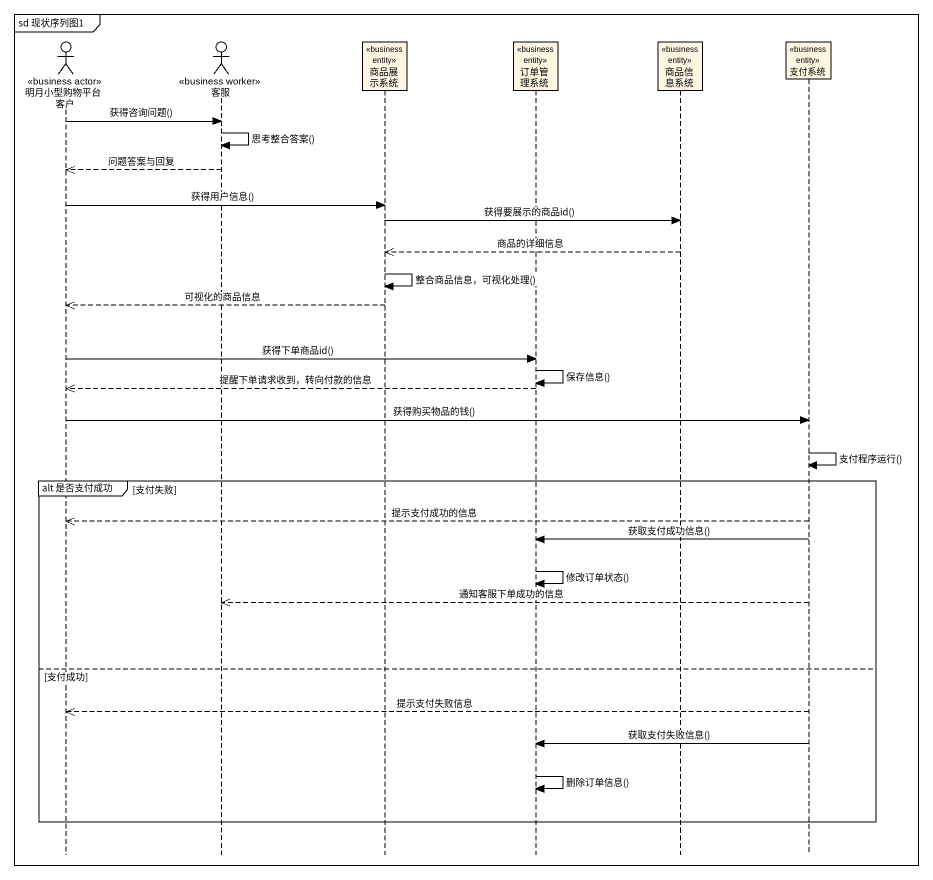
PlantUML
@startuml
mainframe sd 现状序列图1
hide footbox
actor 明月小型购物平台客户 <<business actor>>
actor 客服 <<business worker>>
participant 商品展示系统 <<business entity>>
participant 订单管理系统 <<business entity>>
participant 商品信息系统 <<business entity>>
participant 支付系统 <<business entity>>

明月小型购物平台客户 -> 客服 : 获得咨询问题()
客服 -> 客服 : 思考整合答案()
客服 -->> 明月小型购物平台客户 : 问题答案与回复
明月小型购物平台客户 -> 商品展示系统 : 获得用户信息()
商品展示系统 -> 商品信息系统 : 获得要展示的商品id()
商品信息系统 -->> 商品展示系统 : 商品的详细信息
商品展示系统 -> 商品展示系统 : 整合商品信息，可视化处理()
商品展示系统 -->> 明月小型购物平台客户 : 可视化的商品信息
明月小型购物平台客户 -> 订单管理系统 : 获得下单商品id()
订单管理系统 -> 订单管理系统 : 保存信息()
订单管理系统 -->> 明月小型购物平台客户 : 提醒下单请求收到，转向付款的信息
明月小型购物平台客户 -> 支付系统 : 获得购买物品的钱()
支付系统 -> 支付系统 : 支付程序运行()
group alt 是否支付成功 [支付失败]
  支付系统 -->> 明月小型购物平台客户 : 提示支付成功的信息
  支付系统 -> 订单管理系统 : 获取支付成功信息()
  订单管理系统 -> 订单管理系统 : 修改订单状态()
  支付系统 -->> 客服 : 通知客服下单成功的信息
else 支付成功
  支付系统 -->> 明月小型购物平台客户 : 提示支付失败信息
  支付系统 -> 订单管理系统 : 获取支付失败信息()
  订单管理系统 -> 订单管理系统 : 删除订单信息()
end
@enduml
